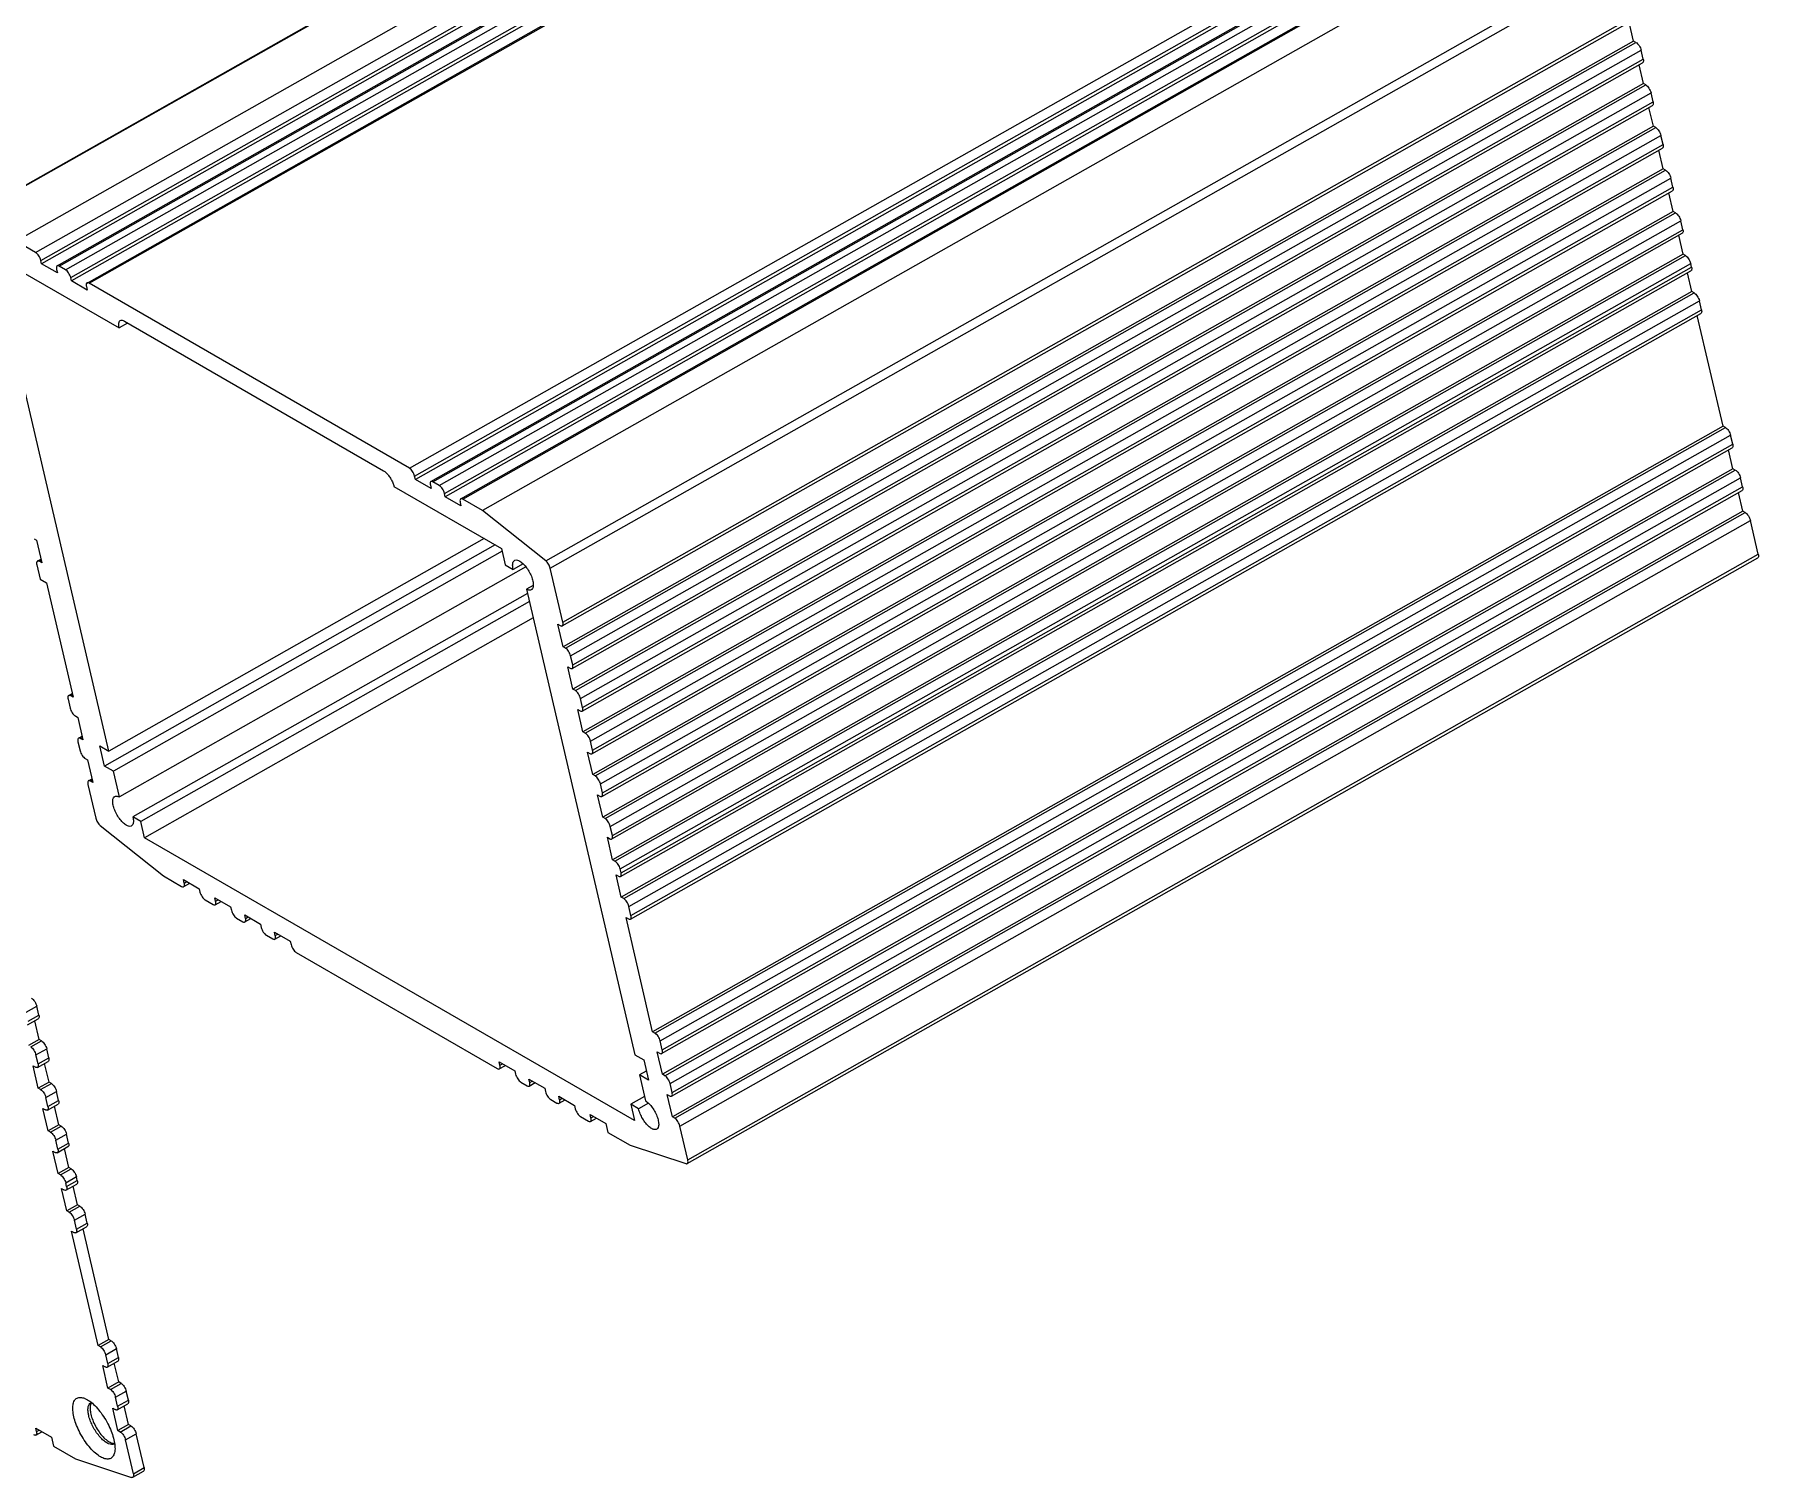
# Model space of a CAD drawing. Header units: millimetres. Extents: x 2693 to 3287, y 268 to 688.
# Drawn here: x 3056.7 to 3184.1, y 442.7 to 549.4 of the extents above; entities that cross this region are included whole.
import ezdxf

# ---------------------------------------------------------------- set-up
doc = ezdxf.new("R2010")
doc.units = ezdxf.units.MM
doc.layers.add('02___PRT_ALL_AXES', color=7, linetype='Continuous')

msp = doc.modelspace()

# ---------------------------------------------------------------- linework, layer by layer
at = {"color": 7, "linetype": 'Continuous'}
for p, q in [((3051.066, 535.467), (3130.187, 580.237)), ((3051.164, 535.47), (3130.285, 580.24)), ((3134.417, 578.876), (3055.296, 534.106)), ((3056.747, 533.268), (3135.868, 578.039)), ((3057.134, 532.686), (3136.254, 577.456)), ((3136.312, 577.208), (3057.192, 532.437)), ((3058.338, 532.283), (3137.459, 577.054)), ((3058.488, 532.263), (3137.609, 577.033)), ((3058.953, 531.995), (3138.073, 576.765)), ((3059.339, 531.413), (3138.46, 576.183)), ((3138.518, 575.934), (3059.397, 531.164)), ((3060.544, 531.01), (3139.665, 575.781)), ((3060.694, 530.989), (3139.815, 575.76)), ((3084.374, 517.318), (3163.495, 562.088)), ((3084.761, 516.736), (3163.881, 561.506)), ((3163.939, 561.257), (3084.819, 516.487)), ((3085.966, 516.333), (3165.086, 561.103)), ((3086.115, 516.312), (3165.236, 561.083)), ((3086.58, 516.044), (3165.7, 560.815)), ((3086.966, 515.462), (3166.087, 560.233)), ((3166.145, 559.984), (3087.024, 515.213)), ((3088.171, 515.06), (3167.292, 559.83)), ((3088.321, 515.039), (3167.442, 559.809)), ((3168.893, 558.972), (3089.772, 514.201)), ((3094.453, 510.477), (3173.573, 555.247)), ((3094.784, 509.933), (3173.905, 554.703)), ((3095.714, 505.933), (3174.835, 550.703)), ((3095.67, 505.665), (3174.791, 550.436)), ((3174.852, 548.899), (3174.529, 550.288)), ((3174.852, 548.899), (3095.731, 504.128)), ((3095.905, 504.028), (3175.026, 548.798)), ((3096.292, 503.446), (3175.413, 548.216)), ((3175.026, 548.798), (3174.852, 548.899)), ((3175.567, 547.553), (3175.413, 548.216)), ((3096.402, 502.515), (3175.523, 547.285)), ((3096.446, 502.783), (3175.567, 547.553)), ((3175.584, 545.749), (3175.261, 547.137)), ((3175.584, 545.749), (3096.463, 500.978)), ((3096.638, 500.878), (3175.758, 545.648)), ((3175.758, 545.648), (3175.584, 545.749)), ((3097.024, 500.296), (3176.145, 545.066)), ((3097.134, 499.365), (3176.255, 544.135)), ((3097.178, 499.632), (3176.299, 544.403)), ((3176.299, 544.403), (3176.145, 545.066)), ((3176.316, 542.598), (3175.994, 543.987)), ((3176.316, 542.598), (3097.196, 497.828)), ((3097.37, 497.727), (3176.49, 542.498)), ((3097.756, 497.145), (3176.877, 541.916)), ((3176.49, 542.498), (3176.316, 542.598)), ((3177.031, 541.253), (3176.877, 541.916)), ((3097.867, 496.214), (3176.987, 540.985)), ((3097.91, 496.482), (3177.031, 541.253)), ((3177.049, 539.448), (3176.726, 540.837)), ((3177.049, 539.448), (3097.928, 494.678)), ((3098.102, 494.577), (3177.223, 539.348)), ((3177.223, 539.348), (3177.049, 539.448)), ((3098.489, 493.995), (3177.609, 538.765)), ((3098.599, 493.064), (3177.719, 537.835)), ((3098.643, 493.332), (3177.763, 538.102)), ((3177.763, 538.102), (3177.609, 538.765)), ((3177.781, 536.298), (3177.458, 537.687)), ((3177.781, 536.298), (3098.66, 491.527)), ((3098.834, 491.427), (3177.955, 536.197)), ((3099.221, 490.845), (3178.341, 535.615)), ((3177.955, 536.197), (3177.781, 536.298)), ((3178.496, 534.952), (3178.341, 535.615)), ((3056.747, 533.268), (3055.296, 534.106)), ((3099.331, 489.914), (3178.452, 534.684)), ((3099.375, 490.182), (3178.496, 534.952)), ((3178.513, 533.147), (3178.19, 534.536)), ((3057.192, 532.437), (3057.134, 532.686)), ((3178.513, 533.147), (3099.392, 488.377)), ((3099.566, 488.277), (3178.687, 533.047)), ((3178.687, 533.047), (3178.513, 533.147)), ((3054.965, 532.287), (3062.917, 527.696)), ((3058.352, 531.767), (3057.192, 532.437)), ((3058.295, 532.016), (3058.352, 531.767)), ((3058.953, 531.995), (3058.488, 532.263)), ((3059.397, 531.164), (3059.339, 531.413)), ((3099.953, 487.694), (3179.074, 532.465)), ((3099.975, 487.143), (3179.096, 531.913)), ((3100.019, 487.411), (3179.14, 532.181)), ((3179.157, 530.377), (3178.834, 531.765)), ((3179.14, 532.181), (3179.074, 532.465)), ((3062.147, 496.415), (3054.15, 530.82)), ((3060.558, 530.494), (3059.397, 531.164)), ((3060.5, 530.742), (3060.558, 530.494)), ((3084.374, 517.318), (3060.694, 530.989)), ((3179.157, 530.377), (3100.036, 485.606)), ((3100.21, 485.506), (3179.331, 530.276)), ((3179.331, 530.276), (3179.157, 530.377)), ((3100.597, 484.924), (3179.718, 529.694)), ((3100.751, 484.26), (3179.872, 529.031)), ((3179.872, 529.031), (3179.718, 529.694)), ((3063.544, 528.052), (3062.917, 527.696)), ((3063.304, 528.19), (3082.458, 517.132)), ((3100.707, 483.993), (3179.828, 528.763)), ((3181.467, 520.437), (3179.566, 528.615)), ((3181.467, 520.437), (3102.347, 475.666)), ((3102.521, 475.566), (3181.641, 520.336)), ((3181.641, 520.336), (3181.467, 520.437)), ((3102.907, 474.984), (3182.028, 519.754)), ((3103.017, 474.053), (3182.138, 518.823)), ((3103.061, 474.32), (3182.182, 519.091)), ((3182.199, 517.286), (3181.877, 518.675)), ((3182.182, 519.091), (3182.028, 519.754)), ((3084.819, 516.487), (3084.761, 516.736)), ((3085.979, 515.817), (3084.819, 516.487)), ((3086.58, 516.044), (3086.115, 516.312)), ((3182.199, 517.286), (3103.079, 472.516)), ((3103.253, 472.415), (3182.374, 517.186)), ((3103.639, 471.833), (3182.76, 516.604)), ((3182.374, 517.186), (3182.199, 517.286)), ((3182.914, 515.941), (3182.76, 516.604)), ((3083.231, 515.968), (3091.182, 511.377)), ((3085.922, 516.065), (3085.979, 515.817)), ((3087.024, 515.213), (3086.966, 515.462)), ((3088.185, 514.543), (3087.024, 515.213)), ((3089.772, 514.201), (3088.321, 515.039)), ((3103.75, 470.902), (3182.87, 515.673)), ((3103.794, 471.17), (3182.914, 515.941)), ((3182.932, 514.136), (3182.609, 515.525)), ((3088.127, 514.792), (3088.185, 514.543)), ((3094.453, 510.477), (3089.772, 514.201)), ((3182.932, 514.136), (3103.811, 469.366)), ((3103.985, 469.265), (3183.106, 514.036)), ((3183.106, 514.036), (3182.932, 514.136)), ((3104.372, 468.683), (3183.492, 513.453)), ((3184.073, 510.956), (3183.492, 513.453)), ((3056.643, 512.095), (3056.817, 511.994)), ((3056.817, 511.994), (3057.203, 510.336)), ((3090.719, 511.645), (3061.837, 495.302)), ((3089.898, 512.119), (3062.147, 496.415)), ((3091.227, 511.182), (3062.494, 494.923)), ((3091.182, 511.377), (3091.461, 510.175)), ((3056.835, 510.19), (3057.085, 509.112)), ((3056.879, 510.457), (3057.14, 510.605)), ((3057.029, 510.437), (3057.162, 510.512)), ((3057.203, 510.336), (3057.029, 510.437)), ((3092.986, 510.019), (3062.937, 493.016)), ((3091.461, 510.175), (3092.042, 509.84)), ((3092.775, 510.255), (3092.042, 509.84)), ((3095.714, 505.933), (3094.784, 509.933)), ((3104.908, 465.918), (3184.029, 510.688)), ((3104.952, 466.186), (3184.073, 510.956)), ((3057.085, 509.112), (3057.55, 508.844)), ((3057.55, 508.844), (3059.513, 500.396)), ((3093.519, 508.642), (3093.037, 508.369)), ((3093.11, 508.055), (3063.932, 491.544)), ((3093.246, 507.468), (3064.513, 491.209)), ((3093.037, 508.369), (3101.034, 473.964)), ((3093.526, 506.266), (3064.792, 490.007)), ((3095.346, 505.786), (3095.52, 505.686)), ((3095.731, 504.128), (3095.346, 505.786)), ((3095.905, 504.028), (3095.731, 504.128)), ((3096.446, 502.783), (3096.292, 503.446)), ((3096.078, 502.636), (3096.252, 502.536)), ((3096.463, 500.978), (3096.078, 502.636)), ((3096.638, 500.878), (3096.463, 500.978)), ((3059.145, 500.25), (3059.299, 499.586)), ((3059.189, 500.517), (3059.45, 500.665)), ((3059.339, 500.497), (3059.472, 500.572)), ((3059.513, 500.396), (3059.339, 500.497)), ((3097.178, 499.632), (3097.024, 500.296)), ((3059.686, 499.004), (3059.86, 498.904)), ((3059.86, 498.904), (3060.245, 497.246)), ((3096.81, 499.486), (3096.984, 499.385)), ((3097.196, 497.828), (3096.81, 499.486)), ((3059.877, 497.099), (3060.031, 496.436)), ((3059.921, 497.367), (3060.183, 497.515)), ((3060.071, 497.346), (3060.204, 497.422)), ((3060.245, 497.246), (3060.071, 497.346)), ((3097.37, 497.727), (3097.196, 497.828)), ((3097.91, 496.482), (3097.756, 497.145)), ((3060.418, 495.854), (3060.592, 495.754)), ((3060.592, 495.754), (3060.977, 494.096)), ((3061.49, 496.794), (3062.147, 496.415)), ((3061.837, 495.302), (3061.49, 496.794)), ((3097.542, 496.336), (3097.717, 496.235)), ((3097.928, 494.678), (3097.542, 496.336)), ((3062.494, 494.923), (3061.837, 495.302)), ((3062.937, 493.016), (3062.494, 494.923)), ((3098.102, 494.577), (3097.928, 494.678)), ((3060.609, 493.949), (3061.19, 491.452)), ((3060.653, 494.217), (3060.915, 494.365)), ((3060.803, 494.196), (3060.936, 494.272)), ((3060.977, 494.096), (3060.803, 494.196)), ((3098.275, 493.185), (3098.449, 493.085)), ((3098.66, 491.527), (3098.275, 493.185)), ((3098.643, 493.332), (3098.489, 493.995)), ((3061.521, 490.908), (3066.202, 487.183)), ((3064.513, 491.209), (3063.932, 491.544)), ((3064.792, 490.007), (3064.513, 491.209)), ((3098.834, 491.427), (3098.66, 491.527)), ((3099.375, 490.182), (3099.221, 490.845)), ((3101.009, 469.097), (3064.792, 490.007)), ((3099.007, 490.035), (3099.181, 489.935)), ((3099.392, 488.377), (3099.007, 490.035)), ((3099.566, 488.277), (3099.392, 488.377)), ((3066.202, 487.183), (3067.54, 486.411)), ((3067.676, 486.907), (3068.836, 486.237)), ((3067.733, 486.658), (3067.676, 486.907)), ((3099.651, 487.264), (3099.825, 487.164)), ((3100.036, 485.606), (3099.651, 487.264)), ((3100.019, 487.411), (3099.953, 487.694)), ((3067.689, 486.39), (3068.134, 486.642)), ((3067.733, 486.658), (3067.922, 486.765)), ((3068.836, 486.237), (3068.894, 485.988)), ((3069.995, 485.568), (3071.155, 484.898)), ((3070.052, 485.319), (3069.995, 485.568)), ((3100.21, 485.506), (3100.036, 485.606)), ((3069.281, 485.406), (3069.859, 485.072)), ((3070.008, 485.052), (3070.453, 485.303)), ((3070.052, 485.319), (3070.241, 485.426)), ((3071.155, 484.898), (3071.213, 484.649)), ((3072.2, 484.295), (3073.361, 483.624)), ((3072.258, 484.046), (3072.2, 484.295)), ((3100.751, 484.26), (3100.597, 484.924)), ((3071.6, 484.067), (3072.064, 483.799)), ((3072.214, 483.778), (3072.659, 484.03)), ((3072.258, 484.046), (3072.446, 484.152)), ((3073.361, 483.624), (3073.419, 483.376)), ((3074.406, 483.021), (3075.566, 482.351)), ((3074.463, 482.773), (3074.406, 483.021)), ((3100.383, 484.114), (3100.557, 484.013)), ((3102.347, 475.666), (3100.383, 484.114)), ((3073.805, 482.794), (3074.27, 482.526)), ((3074.419, 482.505), (3074.864, 482.757)), ((3074.463, 482.773), (3074.652, 482.879)), ((3075.566, 482.351), (3075.624, 482.102)), ((3076.011, 481.52), (3090.869, 472.942)), ((3056.04, 477.104), (3056.831, 477.552)), ((3056.15, 476.174), (3056.941, 476.621)), ((3056.194, 476.441), (3056.985, 476.889)), ((3056.985, 476.889), (3056.831, 477.552)), ((3057.002, 475.084), (3056.68, 476.473)), ((3102.521, 475.566), (3102.347, 475.666)), ((3057.002, 475.084), (3056.211, 474.637)), ((3056.385, 474.536), (3057.176, 474.984)), ((3056.772, 473.954), (3057.563, 474.402)), ((3057.176, 474.984), (3057.002, 475.084)), ((3057.717, 473.739), (3057.563, 474.402)), ((3102.693, 474.174), (3102.867, 474.073)), ((3103.079, 472.516), (3102.693, 474.174)), ((3103.061, 474.32), (3102.907, 474.984)), ((3056.558, 473.145), (3056.732, 473.044)), ((3056.943, 471.486), (3056.558, 473.145)), ((3056.926, 473.291), (3056.772, 473.954)), ((3056.882, 473.023), (3057.673, 473.471)), ((3056.926, 473.291), (3057.717, 473.739)), ((3057.735, 471.934), (3057.412, 473.323)), ((3091.005, 473.438), (3092.166, 472.767)), ((3091.063, 473.189), (3091.005, 473.438)), ((3091.019, 472.921), (3091.464, 473.173)), ((3091.063, 473.189), (3091.251, 473.295)), ((3092.166, 472.767), (3092.224, 472.519)), ((3101.034, 473.964), (3101.69, 473.585)), ((3101.883, 472.756), (3101.38, 472.472)), ((3101.69, 473.585), (3102.037, 472.093)), ((3057.735, 471.934), (3056.943, 471.486)), ((3057.117, 471.386), (3056.943, 471.486)), ((3057.117, 471.386), (3057.909, 471.834)), ((3057.909, 471.834), (3057.735, 471.934)), ((3092.61, 471.937), (3093.075, 471.668)), ((3093.211, 472.164), (3094.371, 471.494)), ((3093.268, 471.915), (3093.211, 472.164)), ((3093.224, 471.648), (3093.669, 471.899)), ((3093.268, 471.915), (3093.457, 472.022)), ((3094.371, 471.494), (3094.429, 471.245)), ((3102.037, 472.093), (3101.38, 472.472)), ((3101.38, 472.472), (3101.824, 470.564)), ((3103.253, 472.415), (3103.079, 472.516)), ((3103.794, 471.17), (3103.639, 471.833)), ((3057.504, 470.804), (3058.295, 471.252)), ((3057.658, 470.141), (3057.504, 470.804)), ((3057.614, 469.873), (3058.405, 470.321)), ((3057.658, 470.141), (3058.449, 470.588)), ((3058.449, 470.588), (3058.295, 471.252)), ((3094.816, 470.663), (3095.28, 470.395)), ((3095.416, 470.891), (3096.577, 470.221)), ((3095.474, 470.642), (3095.416, 470.891)), ((3095.43, 470.374), (3095.875, 470.626)), ((3095.474, 470.642), (3095.662, 470.749)), ((3096.577, 470.221), (3096.635, 469.972)), ((3101.751, 470.877), (3100.73, 470.299)), ((3101.31, 469.964), (3100.73, 470.299)), ((3100.73, 470.299), (3101.009, 469.097)), ((3102.047, 470.381), (3101.31, 469.964)), ((3103.426, 471.024), (3103.6, 470.923)), ((3103.811, 469.366), (3103.426, 471.024)), ((3057.29, 469.994), (3057.464, 469.894)), ((3057.676, 468.336), (3057.29, 469.994)), ((3058.467, 468.784), (3058.144, 470.173)), ((3097.021, 469.39), (3097.599, 469.056)), ((3097.735, 469.552), (3098.896, 468.882)), ((3097.793, 469.303), (3097.735, 469.552)), ((3097.749, 469.036), (3098.194, 469.287)), ((3097.793, 469.303), (3097.981, 469.41)), ((3103.985, 469.265), (3103.811, 469.366)), ((3058.467, 468.784), (3057.676, 468.336)), ((3057.85, 468.236), (3057.676, 468.336)), ((3057.85, 468.236), (3058.641, 468.683)), ((3058.236, 467.654), (3059.027, 468.101)), ((3058.641, 468.683), (3058.467, 468.784)), ((3059.182, 467.438), (3059.027, 468.101)), ((3098.896, 468.882), (3099.05, 468.219)), ((3099.05, 468.219), (3100.678, 467.279)), ((3104.952, 466.186), (3104.372, 468.683)), ((3058.022, 466.844), (3058.196, 466.743)), ((3058.408, 465.186), (3058.022, 466.844)), ((3058.39, 466.99), (3058.236, 467.654)), ((3058.346, 466.723), (3059.138, 467.17)), ((3058.39, 466.99), (3059.182, 467.438)), ((3059.199, 465.634), (3058.876, 467.023)), ((3100.678, 467.279), (3104.81, 465.915)), ((3059.199, 465.634), (3058.408, 465.186)), ((3058.582, 465.085), (3058.408, 465.186)), ((3058.582, 465.085), (3059.373, 465.533)), ((3059.373, 465.533), (3059.199, 465.634)), ((3058.666, 464.073), (3058.841, 463.972)), ((3059.052, 462.415), (3058.666, 464.073)), ((3058.968, 464.503), (3059.76, 464.951)), ((3059.034, 464.219), (3058.968, 464.503)), ((3058.99, 463.952), (3059.782, 464.4)), ((3059.034, 464.219), (3059.826, 464.667)), ((3059.843, 462.863), (3059.52, 464.252)), ((3059.826, 464.667), (3059.76, 464.951)), ((3059.843, 462.863), (3059.052, 462.415)), ((3059.226, 462.314), (3060.017, 462.762)), ((3060.017, 462.762), (3059.843, 462.863)), ((3059.226, 462.314), (3059.052, 462.415)), ((3059.612, 461.732), (3060.404, 462.18)), ((3059.767, 461.069), (3059.612, 461.732)), ((3059.767, 461.069), (3060.558, 461.517)), ((3060.558, 461.517), (3060.404, 462.18)), ((3059.399, 460.923), (3059.573, 460.822)), ((3061.362, 452.475), (3059.399, 460.923)), ((3059.723, 460.802), (3060.514, 461.249)), ((3062.153, 452.923), (3060.252, 461.101)), ((3062.153, 452.923), (3061.362, 452.475)), ((3061.536, 452.375), (3061.362, 452.475)), ((3061.536, 452.375), (3062.327, 452.822)), ((3062.327, 452.822), (3062.153, 452.923)), ((3061.923, 451.792), (3062.714, 452.24)), ((3062.077, 451.129), (3061.923, 451.792)), ((3062.033, 450.862), (3062.824, 451.309)), ((3062.077, 451.129), (3062.868, 451.577)), ((3062.885, 449.772), (3062.563, 451.161)), ((3062.868, 451.577), (3062.714, 452.24)), ((3061.709, 450.983), (3061.883, 450.882)), ((3062.094, 449.325), (3061.709, 450.983)), ((3062.885, 449.772), (3062.094, 449.325)), ((3062.268, 449.224), (3062.094, 449.325)), ((3062.268, 449.224), (3063.06, 449.672)), ((3062.655, 448.642), (3063.446, 449.09)), ((3062.809, 447.979), (3062.655, 448.642)), ((3063.06, 449.672), (3062.885, 449.772)), ((3063.6, 448.427), (3063.446, 449.09)), ((3060.668, 447.299), (3060.655, 447.361)), ((3060.822, 448.236), (3060.861, 448.254)), ((3062.441, 447.833), (3062.615, 447.732)), ((3062.826, 446.175), (3062.441, 447.833)), ((3062.765, 447.711), (3063.556, 448.159)), ((3062.809, 447.979), (3063.6, 448.427)), ((3063.618, 446.622), (3063.295, 448.011)), ((3056.751, 446.361), (3057.911, 445.691)), ((3056.808, 446.112), (3056.751, 446.361)), ((3056.764, 445.845), (3057.209, 446.096)), ((3056.808, 446.112), (3056.997, 446.219)), ((3063.618, 446.622), (3062.826, 446.175)), ((3063.001, 446.074), (3062.826, 446.175)), ((3063.001, 446.074), (3063.792, 446.522)), ((3063.792, 446.522), (3063.618, 446.622)), ((3057.911, 445.691), (3058.066, 445.027)), ((3058.066, 445.027), (3059.693, 444.088)), ((3062.58, 445.213), (3062.546, 445.189)), ((3063.387, 445.492), (3064.178, 445.94)), ((3063.968, 442.994), (3063.387, 445.492)), ((3064.759, 443.442), (3064.178, 445.94)), ((3059.693, 444.088), (3063.826, 442.724)), ((3063.924, 442.727), (3064.715, 443.175)), ((3063.968, 442.994), (3064.759, 443.442))]:
    msp.add_line(p, q, dxfattribs=at)
for points, start_tangent, end_tangent in [([(3175.026, 548.798), (3175.144, 548.703), (3175.259, 548.558), (3175.354, 548.388), (3175.413, 548.216)], (0.8660254, -0.5), (0.2263882, -0.9740372)), ([(3175.567, 547.553), (3175.582, 547.407), (3175.55, 547.309), (3175.522, 547.287)], (0.2263882, -0.9740372), (-0.8778523, -0.4789315)), ([(3175.758, 545.648), (3175.877, 545.552), (3175.992, 545.408), (3176.086, 545.237), (3176.145, 545.066)], (0.8660254, -0.5), (0.2263882, -0.9740372)), ([(3176.299, 544.403), (3176.314, 544.257), (3176.282, 544.159), (3176.254, 544.137)], (0.2263882, -0.9740372), (-0.8778523, -0.4789315)), ([(3176.49, 542.498), (3176.609, 542.402), (3176.724, 542.258), (3176.818, 542.087), (3176.877, 541.916)], (0.8660254, -0.5), (0.2263882, -0.9740372)), ([(3177.031, 541.253), (3177.046, 541.107), (3177.014, 541.008), (3176.986, 540.987)], (0.2263882, -0.9740372), (-0.8778523, -0.4789315)), ([(3177.223, 539.348), (3177.341, 539.252), (3177.456, 539.108), (3177.55, 538.937), (3177.609, 538.765)], (0.8660254, -0.5), (0.2263882, -0.9740372)), ([(3177.763, 538.102), (3177.778, 537.956), (3177.746, 537.858), (3177.719, 537.836)], (0.2263882, -0.9740372), (-0.8778523, -0.4789315)), ([(3177.955, 536.197), (3178.073, 536.102), (3178.188, 535.957), (3178.282, 535.787), (3178.341, 535.615)], (0.8660254, -0.5), (0.2263882, -0.9740372)), ([(3178.496, 534.952), (3178.51, 534.806), (3178.479, 534.708), (3178.451, 534.686)], (0.2263882, -0.9740372), (-0.8778523, -0.4789315)), ([(3057.134, 532.686), (3057.075, 532.857), (3056.981, 533.028), (3056.866, 533.172), (3056.747, 533.268)], (-0.2263882, 0.9740372), (-0.8660254, 0.5)), ([(3178.687, 533.047), (3178.805, 532.951), (3178.92, 532.807), (3179.015, 532.636), (3179.074, 532.465)], (0.8660254, -0.5), (0.2263882, -0.9740372)), ([(3058.339, 532.282), (3058.311, 532.26), (3058.28, 532.162), (3058.295, 532.016)], (-0.8778523, -0.4789315), (0.2263882, -0.9740372)), ([(3058.488, 532.263), (3058.385, 532.295), (3058.339, 532.282)], (-0.8660254, 0.5), (-0.8778523, -0.4789315)), ([(3059.339, 531.413), (3059.28, 531.584), (3059.186, 531.755), (3059.071, 531.899), (3058.953, 531.995)], (-0.2263882, 0.9740372), (-0.8660254, 0.5)), ([(3179.14, 532.181), (3179.154, 532.035), (3179.123, 531.937), (3179.095, 531.915)], (0.2263882, -0.9740372), (-0.8778523, -0.4789315)), ([(3060.545, 531.008), (3060.517, 530.987), (3060.485, 530.888), (3060.5, 530.742)], (-0.8778523, -0.4789315), (0.2263882, -0.9740372)), ([(3060.694, 530.989), (3060.59, 531.022), (3060.545, 531.008)], (-0.8660254, 0.5), (-0.8778523, -0.4789315)), ([(3179.331, 530.276), (3179.449, 530.18), (3179.564, 530.036), (3179.659, 529.865), (3179.718, 529.694)], (0.8660254, -0.5), (0.2263882, -0.9740372)), ([(3179.872, 529.031), (3179.887, 528.885), (3179.855, 528.787), (3179.827, 528.765)], (0.2263882, -0.9740372), (-0.8778523, -0.4789315)), ([(3062.917, 527.696), (3062.885, 527.936), (3062.914, 528.12), (3063, 528.229), (3063.004, 528.232)], (-0.2263882, 0.9740372), (0.8735305, 0.4867695)), ([(3063.004, 528.232), (3063.134, 528.253), (3063.304, 528.19)], (0.8735305, 0.4867695), (0.8660254, -0.5)), ([(3181.641, 520.336), (3181.76, 520.24), (3181.875, 520.096), (3181.969, 519.925), (3182.028, 519.754)], (0.8660254, -0.5), (0.2263882, -0.9740372)), ([(3182.182, 519.091), (3182.197, 518.945), (3182.165, 518.847), (3182.137, 518.825)], (0.2263882, -0.9740372), (-0.8778523, -0.4789315)), ([(3082.458, 517.132), (3082.646, 516.988), (3082.835, 516.777), (3083.007, 516.519), (3083.143, 516.241), (3083.231, 515.968)], (0.8660254, -0.5), (0.2263882, -0.9740372)), ([(3084.761, 516.736), (3084.702, 516.907), (3084.608, 517.078), (3084.493, 517.222), (3084.374, 517.318)], (-0.2263882, 0.9740372), (-0.8660254, 0.5)), ([(3085.966, 516.331), (3085.938, 516.309), (3085.907, 516.211), (3085.922, 516.065)], (-0.8778523, -0.4789315), (0.2263882, -0.9740372)), ([(3086.115, 516.312), (3086.012, 516.345), (3085.966, 516.331)], (-0.8660254, 0.5), (-0.8778523, -0.4789315)), ([(3182.374, 517.186), (3182.492, 517.09), (3182.607, 516.946), (3182.701, 516.775), (3182.76, 516.604)], (0.8660254, -0.5), (0.2263882, -0.9740372)), ([(3086.966, 515.462), (3086.907, 515.634), (3086.813, 515.804), (3086.698, 515.949), (3086.58, 516.044)], (-0.2263882, 0.9740372), (-0.8660254, 0.5)), ([(3088.172, 515.058), (3088.144, 515.036), (3088.112, 514.938), (3088.127, 514.792)], (-0.8778523, -0.4789315), (0.2263882, -0.9740372)), ([(3088.321, 515.039), (3088.217, 515.072), (3088.172, 515.058)], (-0.8660254, 0.5), (-0.8778523, -0.4789315)), ([(3182.914, 515.941), (3182.929, 515.795), (3182.897, 515.697), (3182.869, 515.675)], (0.2263882, -0.9740372), (-0.8778523, -0.4789315)), ([(3183.106, 514.036), (3183.224, 513.94), (3183.339, 513.796), (3183.433, 513.625), (3183.492, 513.453)], (0.8660254, -0.5), (0.2263882, -0.9740372)), ([(3056.879, 510.456), (3056.852, 510.434), (3056.82, 510.336), (3056.835, 510.19)], (-0.8778523, -0.4789315), (0.2263882, -0.9740372)), ([(3057.029, 510.437), (3056.925, 510.469), (3056.879, 510.456)], (-0.8660254, 0.5), (-0.8778523, -0.4789315)), ([(3092.042, 509.84), (3092.003, 510.156), (3092.049, 510.392), (3092.152, 510.509)], (-0.2263882, 0.9740372), (0.8581625, 0.5133782)), ([(3092.152, 510.509), (3092.173, 510.52), (3092.364, 510.527), (3092.599, 510.412), (3092.852, 510.187), (3093.096, 509.878), (3093.304, 509.519), (3093.453, 509.149), (3093.526, 508.809), (3093.515, 508.536), (3093.422, 508.361), (3093.383, 508.335)], (0.8581625, 0.5133782), (-0.8831051, -0.4691753)), ([(3094.784, 509.933), (3094.734, 510.084), (3094.656, 510.236), (3094.558, 510.373), (3094.453, 510.477)], (-0.2263882, 0.9740372), (-0.78253, 0.6226129)), ([(3184.073, 510.956), (3184.088, 510.825), (3184.067, 510.73), (3184.028, 510.689)], (0.2263882, -0.9740372), (-0.8551107, -0.5184454)), ([(3093.383, 508.335), (3093.257, 508.304), (3093.037, 508.369)], (-0.8831051, -0.4691753), (-0.8846042, 0.4663425)), ([(3095.669, 505.667), (3095.697, 505.689), (3095.729, 505.787), (3095.714, 505.933)], (0.8778523, 0.4789315), (-0.2263882, 0.9740372)), ([(3095.52, 505.686), (3095.624, 505.653), (3095.669, 505.667)], (0.8660254, -0.5), (0.8778523, 0.4789315)), ([(3096.292, 503.446), (3096.233, 503.617), (3096.139, 503.788), (3096.024, 503.932), (3095.905, 504.028)], (-0.2263882, 0.9740372), (-0.8660254, 0.5)), ([(3096.252, 502.536), (3096.356, 502.503), (3096.401, 502.517)], (0.8660254, -0.5), (0.8778523, 0.4789315)), ([(3096.401, 502.517), (3096.429, 502.539), (3096.461, 502.637), (3096.446, 502.783)], (0.8778523, 0.4789315), (-0.2263882, 0.9740372)), ([(3097.024, 500.296), (3096.965, 500.467), (3096.871, 500.638), (3096.756, 500.782), (3096.638, 500.878)], (-0.2263882, 0.9740372), (-0.8660254, 0.5)), ([(3059.19, 500.516), (3059.162, 500.494), (3059.13, 500.396), (3059.145, 500.25)], (-0.8778523, -0.4789315), (0.2263882, -0.9740372)), ([(3059.339, 500.497), (3059.235, 500.529), (3059.19, 500.516)], (-0.8660254, 0.5), (-0.8778523, -0.4789315)), ([(3059.299, 499.586), (3059.358, 499.415), (3059.452, 499.244), (3059.567, 499.1), (3059.686, 499.004)], (0.2263882, -0.9740372), (0.8660254, -0.5)), ([(3097.133, 499.366), (3097.161, 499.388), (3097.193, 499.486), (3097.178, 499.632)], (0.8778523, 0.4789315), (-0.2263882, 0.9740372)), ([(3096.984, 499.385), (3097.088, 499.353), (3097.133, 499.366)], (0.8660254, -0.5), (0.8778523, 0.4789315)), ([(3059.922, 497.365), (3059.894, 497.343), (3059.862, 497.245), (3059.877, 497.099)], (-0.8778523, -0.4789315), (0.2263882, -0.9740372)), ([(3060.071, 497.346), (3059.967, 497.379), (3059.922, 497.365)], (-0.8660254, 0.5), (-0.8778523, -0.4789315)), ([(3097.756, 497.145), (3097.697, 497.317), (3097.603, 497.487), (3097.488, 497.632), (3097.37, 497.727)], (-0.2263882, 0.9740372), (-0.8660254, 0.5)), ([(3060.031, 496.436), (3060.09, 496.265), (3060.184, 496.094), (3060.299, 495.95), (3060.418, 495.854)], (0.2263882, -0.9740372), (0.8660254, -0.5)), ([(3097.717, 496.235), (3097.82, 496.203), (3097.866, 496.216)], (0.8660254, -0.5), (0.8778523, 0.4789315)), ([(3097.866, 496.216), (3097.894, 496.238), (3097.925, 496.336), (3097.91, 496.482)], (0.8778523, 0.4789315), (-0.2263882, 0.9740372)), ([(3098.489, 493.995), (3098.43, 494.166), (3098.335, 494.337), (3098.22, 494.481), (3098.102, 494.577)], (-0.2263882, 0.9740372), (-0.8660254, 0.5)), ([(3060.654, 494.215), (3060.626, 494.193), (3060.595, 494.095), (3060.609, 493.949)], (-0.8778523, -0.4789315), (0.2263882, -0.9740372)), ([(3060.803, 494.196), (3060.699, 494.229), (3060.654, 494.215)], (-0.8660254, 0.5), (-0.8778523, -0.4789315)), ([(3098.598, 493.066), (3098.626, 493.088), (3098.657, 493.186), (3098.643, 493.332)], (0.8778523, 0.4789315), (-0.2263882, 0.9740372)), ([(3063.822, 490.876), (3063.801, 490.865), (3063.61, 490.858), (3063.375, 490.973), (3063.122, 491.197), (3062.878, 491.506), (3062.67, 491.866), (3062.521, 492.236), (3062.448, 492.576), (3062.459, 492.848), (3062.552, 493.023), (3062.591, 493.05)], (-0.8581625, -0.5133782), (0.8831051, 0.4691753)), ([(3062.591, 493.05), (3062.717, 493.081), (3062.937, 493.016)], (0.8831051, 0.4691753), (0.8846042, -0.4663425)), ([(3098.449, 493.085), (3098.553, 493.052), (3098.598, 493.066)], (0.8660254, -0.5), (0.8778523, 0.4789315)), ([(3061.19, 491.452), (3061.24, 491.301), (3061.318, 491.148), (3061.416, 491.012), (3061.521, 490.908)], (0.2263882, -0.9740372), (0.78253, -0.6226129)), ([(3063.932, 491.544), (3063.971, 491.228), (3063.925, 490.993), (3063.822, 490.876)], (0.2263882, -0.9740372), (-0.8581625, -0.5133782)), ([(3099.221, 490.845), (3099.162, 491.016), (3099.068, 491.187), (3098.953, 491.331), (3098.834, 491.427)], (-0.2263882, 0.9740372), (-0.8660254, 0.5)), ([(3099.181, 489.935), (3099.285, 489.902), (3099.33, 489.916)], (0.8660254, -0.5), (0.8778523, 0.4789315)), ([(3099.33, 489.916), (3099.358, 489.937), (3099.39, 490.036), (3099.375, 490.182)], (0.8778523, 0.4789315), (-0.2263882, 0.9740372)), ([(3099.953, 487.694), (3099.894, 487.866), (3099.8, 488.037), (3099.685, 488.181), (3099.566, 488.277)], (-0.2263882, 0.9740372), (-0.8660254, 0.5)), ([(3099.825, 487.164), (3099.929, 487.131), (3099.974, 487.145)], (0.8660254, -0.5), (0.8778523, 0.4789315)), ([(3099.974, 487.145), (3100.002, 487.167), (3100.034, 487.265), (3100.019, 487.411)], (0.8778523, 0.4789315), (-0.2263882, 0.9740372)), ([(3067.54, 486.411), (3067.643, 486.379), (3067.689, 486.392)], (0.8660254, -0.5), (0.8778523, 0.4789315)), ([(3067.689, 486.392), (3067.717, 486.414), (3067.748, 486.512), (3067.733, 486.658)], (0.8778523, 0.4789315), (-0.2263882, 0.9740372)), ([(3068.894, 485.988), (3068.953, 485.817), (3069.047, 485.646), (3069.162, 485.502), (3069.281, 485.406)], (0.2263882, -0.9740372), (0.8660254, -0.5)), ([(3100.597, 484.924), (3100.538, 485.095), (3100.444, 485.266), (3100.329, 485.41), (3100.21, 485.506)], (-0.2263882, 0.9740372), (-0.8660254, 0.5)), ([(3069.859, 485.072), (3069.962, 485.04), (3070.008, 485.053)], (0.8660254, -0.5), (0.8778523, 0.4789315)), ([(3070.008, 485.053), (3070.036, 485.075), (3070.067, 485.173), (3070.052, 485.319)], (0.8778523, 0.4789315), (-0.2263882, 0.9740372)), ([(3071.213, 484.649), (3071.272, 484.478), (3071.366, 484.307), (3071.481, 484.163), (3071.6, 484.067)], (0.2263882, -0.9740372), (0.8660254, -0.5)), ([(3100.706, 483.994), (3100.734, 484.016), (3100.766, 484.114), (3100.751, 484.26)], (0.8778523, 0.4789315), (-0.2263882, 0.9740372)), ([(3072.064, 483.799), (3072.168, 483.766), (3072.213, 483.78)], (0.8660254, -0.5), (0.8778523, 0.4789315)), ([(3072.213, 483.78), (3072.241, 483.802), (3072.273, 483.9), (3072.258, 484.046)], (0.8778523, 0.4789315), (-0.2263882, 0.9740372)), ([(3073.419, 483.376), (3073.478, 483.204), (3073.572, 483.034), (3073.687, 482.889), (3073.805, 482.794)], (0.2263882, -0.9740372), (0.8660254, -0.5)), ([(3100.557, 484.013), (3100.661, 483.981), (3100.706, 483.994)], (0.8660254, -0.5), (0.8778523, 0.4789315)), ([(3074.27, 482.526), (3074.373, 482.493), (3074.419, 482.507)], (0.8660254, -0.5), (0.8778523, 0.4789315)), ([(3074.419, 482.507), (3074.447, 482.528), (3074.478, 482.627), (3074.463, 482.773)], (0.8778523, 0.4789315), (-0.2263882, 0.9740372)), ([(3075.624, 482.102), (3075.683, 481.931), (3075.777, 481.76), (3075.892, 481.616), (3076.011, 481.52)], (0.2263882, -0.9740372), (0.8660254, -0.5)), ([(3056.444, 478.134), (3056.563, 478.039), (3056.678, 477.894), (3056.772, 477.724), (3056.831, 477.552)], (0.8660254, -0.5), (0.2263882, -0.9740372)), ([(3056.985, 476.889), (3057, 476.743), (3056.968, 476.645), (3056.94, 476.623)], (0.2263882, -0.9740372), (-0.8778523, -0.4789315)), ([(3102.907, 474.984), (3102.848, 475.155), (3102.754, 475.326), (3102.639, 475.47), (3102.521, 475.566)], (-0.2263882, 0.9740372), (-0.8660254, 0.5)), ([(3056.385, 474.536), (3056.504, 474.441), (3056.619, 474.296), (3056.713, 474.126), (3056.772, 473.954)], (0.8660254, -0.5), (0.2263882, -0.9740372)), ([(3057.176, 474.984), (3057.295, 474.888), (3057.41, 474.744), (3057.504, 474.573), (3057.563, 474.402)], (0.8660254, -0.5), (0.2263882, -0.9740372)), ([(3102.867, 474.073), (3102.971, 474.041), (3103.017, 474.054)], (0.8660254, -0.5), (0.8778523, 0.4789315)), ([(3103.017, 474.054), (3103.044, 474.076), (3103.076, 474.174), (3103.061, 474.32)], (0.8778523, 0.4789315), (-0.2263882, 0.9740372)), ([(3056.881, 473.025), (3056.836, 473.011), (3056.732, 473.044)], (-0.8778523, -0.4789315), (-0.8660254, 0.5)), ([(3056.926, 473.291), (3056.941, 473.145), (3056.909, 473.047), (3056.881, 473.025)], (0.2263882, -0.9740372), (-0.8778523, -0.4789315)), ([(3057.717, 473.739), (3057.732, 473.593), (3057.7, 473.495), (3057.672, 473.473)], (0.2263882, -0.9740372), (-0.8778523, -0.4789315)), ([(3090.869, 472.942), (3090.973, 472.909), (3091.018, 472.923)], (0.8660254, -0.5), (0.8778523, 0.4789315)), ([(3091.018, 472.923), (3091.046, 472.945), (3091.078, 473.043), (3091.063, 473.189)], (0.8778523, 0.4789315), (-0.2263882, 0.9740372)), ([(3057.909, 471.834), (3058.027, 471.738), (3058.142, 471.594), (3058.236, 471.423), (3058.295, 471.252)], (0.8660254, -0.5), (0.2263882, -0.9740372)), ([(3092.224, 472.519), (3092.283, 472.347), (3092.377, 472.176), (3092.492, 472.032), (3092.61, 471.937)], (0.2263882, -0.9740372), (0.8660254, -0.5)), ([(3093.075, 471.668), (3093.178, 471.636), (3093.224, 471.649)], (0.8660254, -0.5), (0.8778523, 0.4789315)), ([(3093.224, 471.649), (3093.252, 471.671), (3093.283, 471.77), (3093.268, 471.915)], (0.8778523, 0.4789315), (-0.2263882, 0.9740372)), ([(3103.639, 471.833), (3103.58, 472.005), (3103.486, 472.175), (3103.371, 472.32), (3103.253, 472.415)], (-0.2263882, 0.9740372), (-0.8660254, 0.5)), ([(3057.117, 471.386), (3057.236, 471.29), (3057.351, 471.146), (3057.445, 470.975), (3057.504, 470.804)], (0.8660254, -0.5), (0.2263882, -0.9740372)), ([(3058.449, 470.588), (3058.464, 470.443), (3058.432, 470.344), (3058.405, 470.322)], (0.2263882, -0.9740372), (-0.8778523, -0.4789315)), ([(3094.429, 471.245), (3094.488, 471.074), (3094.582, 470.903), (3094.697, 470.759), (3094.816, 470.663)], (0.2263882, -0.9740372), (0.8660254, -0.5)), ([(3095.28, 470.395), (3095.384, 470.363), (3095.429, 470.376)], (0.8660254, -0.5), (0.8778523, 0.4789315)), ([(3095.429, 470.376), (3095.457, 470.398), (3095.489, 470.496), (3095.474, 470.642)], (0.8778523, 0.4789315), (-0.2263882, 0.9740372)), ([(3101.824, 470.564), (3102.076, 470.357), (3102.324, 470.061), (3102.54, 469.707), (3102.7, 469.336), (3102.787, 468.988), (3102.791, 468.701), (3102.712, 468.508), (3102.65, 468.46)], (0.8475378, -0.530735), (-0.8744476, -0.4851199)), ([(3103.6, 470.923), (3103.703, 470.891), (3103.749, 470.904)], (0.8660254, -0.5), (0.8778523, 0.4789315)), ([(3103.749, 470.904), (3103.777, 470.926), (3103.808, 471.024), (3103.794, 471.17)], (0.8778523, 0.4789315), (-0.2263882, 0.9740372)), ([(3057.613, 469.875), (3057.568, 469.861), (3057.464, 469.894)], (-0.8778523, -0.4789315), (-0.8660254, 0.5)), ([(3057.658, 470.141), (3057.673, 469.995), (3057.641, 469.897), (3057.613, 469.875)], (0.2263882, -0.9740372), (-0.8778523, -0.4789315)), ([(3096.635, 469.972), (3096.694, 469.801), (3096.788, 469.63), (3096.903, 469.486), (3097.021, 469.39)], (0.2263882, -0.9740372), (0.8660254, -0.5)), ([(3097.599, 469.056), (3097.703, 469.024), (3097.748, 469.037)], (0.8660254, -0.5), (0.8778523, 0.4789315)), ([(3097.748, 469.037), (3097.776, 469.059), (3097.808, 469.157), (3097.793, 469.303)], (0.8778523, 0.4789315), (-0.2263882, 0.9740372)), ([(3102.65, 468.46), (3102.558, 468.429), (3102.346, 468.473), (3102.1, 468.636), (3101.847, 468.899), (3101.615, 469.233), (3101.429, 469.602), (3101.31, 469.964)], (-0.8744476, -0.4851199), (-0.2263882, 0.9740372)), ([(3104.372, 468.683), (3104.313, 468.854), (3104.218, 469.025), (3104.103, 469.169), (3103.985, 469.265)], (-0.2263882, 0.9740372), (-0.8660254, 0.5)), ([(3057.85, 468.236), (3057.968, 468.14), (3058.083, 467.996), (3058.177, 467.825), (3058.236, 467.654)], (0.8660254, -0.5), (0.2263882, -0.9740372)), ([(3058.641, 468.683), (3058.759, 468.588), (3058.874, 468.443), (3058.968, 468.273), (3059.027, 468.101)], (0.8660254, -0.5), (0.2263882, -0.9740372)), ([(3058.346, 466.724), (3058.3, 466.711), (3058.196, 466.743)], (-0.8778523, -0.4789315), (-0.8660254, 0.5)), ([(3058.39, 466.99), (3058.405, 466.845), (3058.373, 466.746), (3058.346, 466.724)], (0.2263882, -0.9740372), (-0.8778523, -0.4789315)), ([(3059.182, 467.438), (3059.196, 467.292), (3059.165, 467.194), (3059.137, 467.172)], (0.2263882, -0.9740372), (-0.8778523, -0.4789315)), ([(3059.373, 465.533), (3059.491, 465.437), (3059.606, 465.293), (3059.701, 465.122), (3059.76, 464.951)], (0.8660254, -0.5), (0.2263882, -0.9740372)), ([(3104.81, 465.915), (3104.892, 465.911), (3104.908, 465.918)], (0.949606, -0.313446), (0.8551107, 0.5184454)), ([(3104.908, 465.918), (3104.947, 465.959), (3104.968, 466.055), (3104.952, 466.186)], (0.8551107, 0.5184454), (-0.2263882, 0.9740372)), ([(3058.582, 465.085), (3058.7, 464.99), (3058.815, 464.846), (3058.909, 464.675), (3058.968, 464.503)], (0.8660254, -0.5), (0.2263882, -0.9740372)), ([(3058.99, 463.954), (3058.944, 463.94), (3058.841, 463.972)], (-0.8778523, -0.4789315), (-0.8660254, 0.5)), ([(3059.034, 464.219), (3059.049, 464.074), (3059.018, 463.975), (3058.99, 463.954)], (0.2263882, -0.9740372), (-0.8778523, -0.4789315)), ([(3059.826, 464.667), (3059.84, 464.521), (3059.809, 464.423), (3059.781, 464.401)], (0.2263882, -0.9740372), (-0.8778523, -0.4789315)), ([(3060.017, 462.762), (3060.135, 462.666), (3060.251, 462.522), (3060.345, 462.351), (3060.404, 462.18)], (0.8660254, -0.5), (0.2263882, -0.9740372)), ([(3059.226, 462.314), (3059.344, 462.219), (3059.459, 462.075), (3059.553, 461.904), (3059.612, 461.732)], (0.8660254, -0.5), (0.2263882, -0.9740372)), ([(3060.558, 461.517), (3060.573, 461.371), (3060.541, 461.273), (3060.513, 461.251)], (0.2263882, -0.9740372), (-0.8778523, -0.4789315)), ([(3059.722, 460.803), (3059.676, 460.79), (3059.573, 460.822)], (-0.8778523, -0.4789315), (-0.8660254, 0.5)), ([(3059.767, 461.069), (3059.781, 460.923), (3059.75, 460.825), (3059.722, 460.803)], (0.2263882, -0.9740372), (-0.8778523, -0.4789315)), ([(3061.536, 452.375), (3061.655, 452.279), (3061.77, 452.135), (3061.864, 451.964), (3061.923, 451.792)], (0.8660254, -0.5), (0.2263882, -0.9740372)), ([(3062.327, 452.822), (3062.446, 452.727), (3062.561, 452.582), (3062.655, 452.412), (3062.714, 452.24)], (0.8660254, -0.5), (0.2263882, -0.9740372)), ([(3062.077, 451.129), (3062.092, 450.983), (3062.06, 450.885), (3062.032, 450.863)], (0.2263882, -0.9740372), (-0.8778523, -0.4789315)), ([(3062.868, 451.577), (3062.883, 451.431), (3062.851, 451.333), (3062.823, 451.311)], (0.2263882, -0.9740372), (-0.8778523, -0.4789315)), ([(3062.032, 450.863), (3061.987, 450.85), (3061.883, 450.882)], (-0.8778523, -0.4789315), (-0.8660254, 0.5)), ([(3059.571, 447.209), (3059.497, 447.675), (3059.51, 448.082), (3059.616, 448.393), (3059.808, 448.58), (3060.071, 448.634), (3060.359, 448.567)], (-0.2263882, 0.9740372), (0.9283717, -0.3716531)), ([(3060.359, 448.567), (3060.388, 448.554), (3060.744, 448.349), (3061.118, 448.027), (3061.492, 447.603), (3061.844, 447.099), (3062.147, 446.551), (3062.379, 446.007), (3062.531, 445.5)], (0.9283717, -0.3716531), (0.2263883, -0.9740371)), ([(3062.268, 449.224), (3062.387, 449.129), (3062.502, 448.984), (3062.596, 448.814), (3062.655, 448.642)], (0.8660254, -0.5), (0.2263882, -0.9740372)), ([(3063.06, 449.672), (3063.178, 449.576), (3063.293, 449.432), (3063.387, 449.261), (3063.446, 449.09)], (0.8660254, -0.5), (0.2263882, -0.9740372)), ([(3060.655, 447.361), (3060.618, 447.619), (3060.626, 447.898), (3060.699, 448.112), (3060.822, 448.236)], (-0.2016182, 0.9794642), (0.868028, 0.4965153)), ([(3062.546, 445.189), (3062.537, 445.185), (3062.357, 445.148), (3062.139, 445.203), (3061.895, 445.344), (3061.638, 445.564), (3061.382, 445.855), (3061.14, 446.201), (3060.932, 446.576), (3060.773, 446.95), (3060.668, 447.299)], (-0.8681455, -0.4963098), (-0.2263881, 0.9740372)), ([(3062.764, 447.713), (3062.719, 447.699), (3062.615, 447.732)], (-0.8778523, -0.4789315), (-0.8660254, 0.5)), ([(3062.809, 447.979), (3062.824, 447.833), (3062.792, 447.735), (3062.764, 447.713)], (0.2263882, -0.9740372), (-0.8778523, -0.4789315)), ([(3063.6, 448.427), (3063.615, 448.281), (3063.583, 448.183), (3063.555, 448.161)], (0.2263882, -0.9740372), (-0.8778523, -0.4789315)), ([(3056.808, 446.112), (3056.823, 445.966), (3056.792, 445.868), (3056.764, 445.846)], (0.2263882, -0.9740372), (-0.8778523, -0.4789315)), ([(3062.591, 444.622), (3062.486, 444.316), (3062.294, 444.128), (3062.031, 444.075), (3061.713, 444.154), (3061.358, 444.36), (3060.984, 444.682), (3060.61, 445.106), (3060.258, 445.61), (3059.955, 446.158), (3059.723, 446.701), (3059.571, 447.209)], (-0.1606028, -0.9870191), (-0.2263883, 0.9740371)), ([(3063.001, 446.074), (3063.119, 445.978), (3063.234, 445.834), (3063.328, 445.663), (3063.387, 445.492)], (0.8660254, -0.5), (0.2263882, -0.9740372)), ([(3063.792, 446.522), (3063.91, 446.426), (3064.025, 446.282), (3064.119, 446.111), (3064.178, 445.94)], (0.8660254, -0.5), (0.2263882, -0.9740372)), ([(3056.764, 445.846), (3056.718, 445.833), (3056.615, 445.865)], (-0.8778523, -0.4789315), (-0.8660254, 0.5)), ([(3062.531, 445.5), (3062.605, 445.034), (3062.592, 444.627), (3062.591, 444.622)], (0.2263882, -0.9740372), (-0.1606028, -0.9870191)), ([(3063.923, 442.727), (3063.908, 442.72), (3063.826, 442.724)], (-0.8551107, -0.5184454), (-0.949606, 0.313446)), ([(3063.968, 442.994), (3063.983, 442.864), (3063.962, 442.768), (3063.923, 442.727)], (0.2263882, -0.9740372), (-0.8551107, -0.5184454)), ([(3064.759, 443.442), (3064.774, 443.311), (3064.753, 443.216), (3064.714, 443.175)], (0.2263882, -0.9740372), (-0.8551107, -0.5184454))]:
    msp.add_spline(points, degree=3, dxfattribs=dict(at, start_tangent=start_tangent, end_tangent=end_tangent))
at = {"layer": '02___PRT_ALL_AXES', "color": 7, "linetype": 'Continuous'}
for p, q in [((3060.877, 448.232), (3060.864, 448.212)), ((3062.486, 445.239), (3062.571, 445.239))]:
    msp.add_line(p, q, dxfattribs=at)
for points, start_tangent, end_tangent in [([(3060.805, 448.08), (3060.773, 447.773), (3060.826, 447.388)], (-0.2840981, -0.9587952), (0.2263882, -0.9740372)), ([(3060.864, 448.212), (3060.805, 448.08)], (-0.536275, -0.8440433), (-0.2840981, -0.9587952)), ([(3060.826, 447.388), (3060.963, 446.956), (3061.17, 446.511), (3061.432, 446.09), (3061.727, 445.726), (3062.031, 445.45), (3062.32, 445.283)], (0.2263882, -0.9740372), (0.9297073, -0.3682992)), ([(3062.32, 445.283), (3062.486, 445.239)], (0.9297073, -0.3682992), (0.9945937, -0.103843))]:
    msp.add_spline(points, degree=3, dxfattribs=dict(at, start_tangent=start_tangent, end_tangent=end_tangent))

doc.saveas('drawing.dxf')
